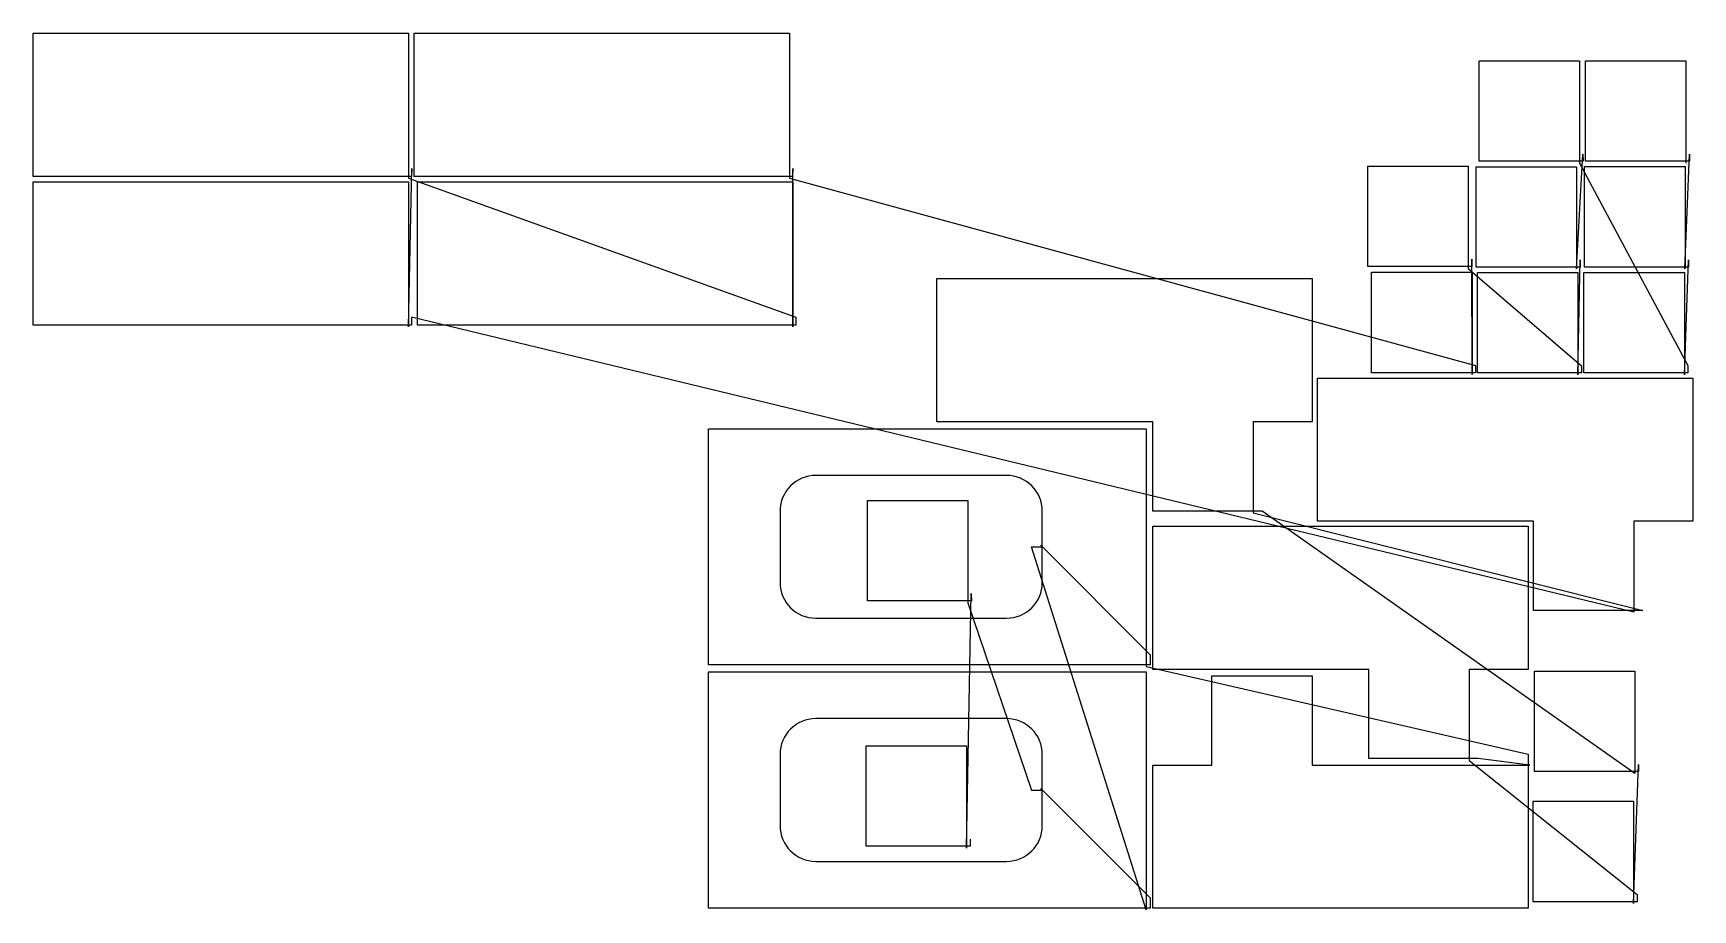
# Model space of a CAD drawing. Header units: metres. Extents: x 15 to 4666, y 10 to 2467.
import ezdxf

# ---------------------------------------------------------------- set-up
doc = ezdxf.new("R2010")
doc.units = ezdxf.units.M

msp = doc.modelspace()

# ---------------------------------------------------------------- linework, layer by layer
at = {"layer": 'TOOL_0'}
for p, q in [((15.468, 2065.426), (15.468, 2466.926)), ((15.468, 2466.926), (1066.968, 2466.926)), ((1066.968, 2466.926), (1066.968, 2065.426)), ((1083.249, 2065.427), (1083.249, 2466.927)), ((1083.249, 2466.927), (2134.749, 2466.927)), ((2134.749, 2466.927), (2134.749, 2065.427)), ((4067.238, 2107.799), (4067.238, 2389.299)), ((4067.238, 2389.299), (4348.738, 2389.299)), ((4348.738, 2389.299), (4348.738, 2107.799)), ((4365.281, 2108.144), (4365.281, 2389.644)), ((4365.281, 2389.644), (4646.781, 2389.644)), ((4646.781, 2389.644), (4646.781, 2108.144)), ((3755.417, 1812.971), (3755.417, 2094.471)), ((3755.417, 2094.471), (4036.917, 2094.471)), ((4036.917, 2094.471), (4036.917, 1812.971)), ((4348.738, 2107.799), (4067.238, 2107.799)), ((4340.405, 1806.043), (4358.431, 2127.953)), ((4348.738, 2107.799), (4348.672, 2102.6)), ((4348.672, 2102.6), (4652.338, 1535.184)), ((4358.487, 2107.826), (4348.738, 2107.799)), ((4358.431, 2127.953), (4358.487, 2107.826)), ((4362.868, 1811.587), (4362.868, 2093.087)), ((4362.868, 2093.087), (4644.368, 2093.087)), ((4646.781, 2108.144), (4365.281, 2108.144)), ((4644.302, 1806.388), (4656.474, 2128.298)), ((4644.368, 2093.087), (4644.368, 1811.587)), ((4646.781, 2108.144), (4646.715, 2102.945)), ((4656.53, 2108.171), (4646.781, 2108.144)), ((4656.474, 2128.298), (4656.53, 2108.171)), ((15.124, 1648.587), (15.124, 2050.087)), ((15.124, 2050.087), (1066.624, 2050.087)), ((1066.968, 2065.426), (15.468, 2065.426)), ((1066.507, 1643.495), (1075.818, 2087.802)), ((1066.624, 2050.087), (1066.624, 1648.587)), ((1066.968, 2065.426), (1066.851, 2060.334)), ((1066.851, 2060.334), (2152.558, 1670.963)), ((1075.68, 2065.246), (1066.968, 2065.426)), ((1075.818, 2087.802), (1075.68, 2065.246)), ((2134.749, 2065.427), (1083.249, 2065.427)), ((1092.208, 1648.588), (1092.208, 2050.088)), ((1092.208, 2050.088), (2143.708, 2050.088)), ((2134.749, 2065.427), (2134.632, 2060.335)), ((2134.632, 2060.335), (4057.292, 1535.531)), ((2143.461, 2065.247), (2134.749, 2065.427)), ((2143.599, 2087.803), (2143.461, 2065.247)), ((2143.591, 1643.496), (2143.599, 2087.803)), ((2143.708, 2050.088), (2143.708, 1648.588)), ((4058.971, 1811.242), (4058.971, 2092.742)), ((4058.971, 2092.742), (4340.471, 2092.742)), ((4340.471, 2092.742), (4340.471, 1811.242)), ((4047.533, 1510.178), (4046.61, 1833.125)), ((4046.61, 1833.125), (4046.666, 1812.998)), ((4344.196, 1509.486), (4350.164, 1831.396)), ((4350.164, 1831.396), (4350.22, 1811.269)), ((4642.58, 1509.831), (4654.061, 1831.741)), ((4654.061, 1831.741), (4654.117, 1811.614)), ((2547.962, 1377.486), (2547.962, 1778.986)), ((2547.962, 1778.986), (3599.462, 1778.986)), ((3599.462, 1778.986), (3599.462, 1377.486)), ((4036.917, 1812.971), (3755.417, 1812.971)), ((3766.099, 1515.377), (3766.099, 1796.877)), ((3766.099, 1796.877), (4047.599, 1796.877)), ((4036.917, 1812.971), (4036.851, 1807.772)), ((4036.851, 1807.772), (4353.954, 1534.839)), ((4046.666, 1812.998), (4036.917, 1812.971)), ((4047.599, 1796.877), (4047.599, 1515.377)), ((4340.471, 1811.242), (4058.971, 1811.242)), ((4062.762, 1514.685), (4062.762, 1796.185)), ((4062.762, 1796.185), (4344.262, 1796.185)), ((4340.471, 1811.242), (4340.405, 1806.043)), ((4350.22, 1811.269), (4340.471, 1811.242)), ((4344.262, 1796.185), (4344.262, 1514.685)), ((4361.146, 1515.03), (4361.146, 1796.53)), ((4361.146, 1796.53), (4642.646, 1796.53)), ((4644.368, 1811.587), (4362.868, 1811.587)), ((4642.646, 1796.53), (4642.646, 1515.03)), ((4644.368, 1811.587), (4644.302, 1806.388)), ((4654.117, 1811.614), (4644.368, 1811.587)), ((1066.624, 1648.587), (15.124, 1648.587)), ((1066.624, 1648.587), (1066.507, 1643.495)), ((1075.336, 1648.407), (1066.624, 1648.587)), ((1075.474, 1670.962), (1075.336, 1648.407)), ((4501.21, 843.902), (1075.474, 1670.962)), ((2143.708, 1648.588), (1092.208, 1648.588)), ((2143.708, 1648.588), (2143.591, 1643.496)), ((2152.42, 1648.408), (2143.708, 1648.588)), ((2152.558, 1670.963), (2152.42, 1648.408)), ((4057.292, 1535.531), (4057.348, 1515.404)), ((4652.338, 1535.184), (4652.395, 1515.057)), ((3614.71, 1098.902), (3614.71, 1500.402)), ((3614.71, 1500.402), (4666.21, 1500.402)), ((4047.599, 1515.377), (3766.099, 1515.377)), ((4047.599, 1515.377), (4047.533, 1510.178)), ((4057.348, 1515.404), (4047.599, 1515.377)), ((4344.262, 1514.685), (4062.762, 1514.685)), ((4344.262, 1514.685), (4344.196, 1509.486)), ((4354.011, 1514.712), (4344.262, 1514.685)), ((4353.954, 1534.839), (4354.011, 1514.712)), ((4642.646, 1515.03), (4361.146, 1515.03)), ((4642.646, 1515.03), (4642.58, 1509.831)), ((4652.395, 1515.057), (4642.646, 1515.03)), ((4666.21, 1500.402), (4666.21, 1098.902)), ((1907.449, 696.66), (1907.449, 1358.16)), ((1907.449, 1358.16), (3133.949, 1358.16)), ((3152.962, 1377.486), (2547.962, 1377.486)), ((3133.949, 1358.16), (3133.949, 696.66)), ((3152.962, 1127.486), (3152.962, 1377.486)), ((3599.462, 1377.486), (3434.462, 1377.486)), ((3434.462, 1377.486), (3434.462, 1127.486)), ((2743.201, 1227.409), (2208.2, 1227.409)), ((2108.2, 1127.409), (2108.2, 927.409)), ((2353.076, 875.944), (2353.076, 1157.444)), ((2353.076, 1157.444), (2634.576, 1157.444)), ((2634.576, 1157.444), (2634.576, 875.944)), ((2843.2, 1027.409), (2843.2, 1127.409)), ((3434.462, 1127.486), (3152.962, 1127.486)), ((3459.462, 1127.486), (3434.462, 1127.486)), ((3434.462, 1127.486), (3434.462, 1122.486)), ((3434.462, 1122.486), (4526.21, 848.902)), ((4504.073, 392.038), (3459.462, 1127.486)), ((3153.004, 683.791), (3153.004, 1085.291)), ((3153.004, 1085.291), (4204.504, 1085.291)), ((4219.71, 1098.902), (3614.71, 1098.902)), ((4204.504, 1085.291), (4204.504, 683.791)), ((4219.71, 848.902), (4219.71, 1098.902)), ((4666.21, 1098.902), (4501.21, 1098.902)), ((4501.21, 1098.902), (4501.21, 848.902)), ((3133.95, 10.025), (2813.2, 1027.409)), ((2813.2, 1027.409), (2843.2, 1027.409)), ((2843.2, 1027.409), (2838.957, 1031.652)), ((2838.957, 1031.652), (3145.006, 724.842)), ((2843.2, 927.408), (2843.2, 1027.409)), ((2631.066, 182.926), (2644.269, 896.098)), ((2644.269, 896.098), (2644.325, 875.971)), ((2634.576, 875.944), (2353.076, 875.944)), ((2634.576, 875.944), (2634.51, 870.745)), ((2634.51, 870.745), (2813.201, 345.812)), ((2644.325, 875.971), (2634.576, 875.944)), ((4501.21, 848.902), (4219.71, 848.902)), ((4526.21, 848.902), (4501.21, 848.902)), ((4501.21, 848.902), (4501.21, 843.902)), ((2208.2, 827.409), (2743.2, 827.409)), ((3145.006, 724.842), (3145.103, 696.615)), ((3133.949, 696.66), (1907.449, 696.66)), ((1907.45, 15.062), (1907.45, 676.562)), ((1907.45, 676.562), (3133.95, 676.562)), ((3145.103, 696.615), (3133.949, 696.66)), ((3133.949, 696.66), (3133.949, 691.623)), ((3133.949, 691.623), (4204.505, 446.33)), ((3133.95, 676.562), (3133.95, 15.062)), ((3758.004, 683.791), (3153.004, 683.791)), ((3318.005, 415.687), (3318.005, 665.687)), ((3318.005, 665.687), (3599.505, 665.687)), ((3599.505, 665.687), (3599.505, 415.687)), ((3758.004, 433.791), (3758.004, 683.791)), ((4204.504, 683.791), (4039.504, 683.791)), ((4039.504, 683.791), (4039.504, 433.791)), ((4222.639, 397.237), (4222.639, 678.737)), ((4222.639, 678.737), (4504.139, 678.737)), ((4504.139, 678.737), (4504.139, 397.237)), ((2743.202, 545.812), (2208.201, 545.812)), ((2349.632, 188.125), (2349.632, 469.625)), ((2349.632, 469.625), (2631.132, 469.625)), ((2631.132, 469.625), (2631.132, 188.125)), ((2108.201, 445.812), (2108.201, 245.812)), ((2843.201, 345.812), (2843.201, 445.812)), ((4039.504, 433.791), (3758.004, 433.791)), ((4064.504, 433.791), (4039.504, 433.791)), ((4039.504, 433.791), (4039.504, 428.791)), ((4039.504, 428.791), (4510.041, 52.743)), ((4209.64, 415.687), (4064.504, 433.791)), ((4204.505, 446.33), (4204.505, 415.687)), ((3153.005, 14.187), (3153.005, 415.687)), ((3153.005, 415.687), (3318.005, 415.687)), ((3599.505, 415.687), (4204.505, 415.687)), ((4204.505, 415.687), (4204.505, 14.187)), ((4204.505, 415.687), (4209.64, 415.687)), ((4504.139, 397.237), (4222.639, 397.237)), ((4500.283, 27.39), (4513.832, 417.391)), ((4504.139, 397.237), (4504.073, 392.038)), ((4513.888, 397.264), (4504.139, 397.237)), ((4513.832, 417.391), (4513.888, 397.264)), ((2813.201, 345.812), (2843.201, 345.812)), ((2843.201, 345.812), (2838.958, 350.055)), ((2838.958, 350.055), (3145.007, 43.245)), ((2843.201, 245.811), (2843.201, 345.812)), ((4218.849, 32.589), (4218.849, 314.089)), ((4218.849, 314.089), (4500.349, 314.089)), ((4500.349, 314.089), (4500.349, 32.589)), ((2631.132, 188.125), (2349.632, 188.125)), ((2631.132, 188.125), (2631.066, 182.926)), ((2640.881, 188.152), (2631.132, 188.125)), ((2640.825, 208.279), (2640.881, 188.152)), ((2208.201, 145.812), (2743.201, 145.812)), ((4510.041, 52.743), (4510.098, 32.616)), ((3133.95, 15.062), (1907.45, 15.062)), ((3145.104, 15.017), (3133.95, 15.062)), ((3133.95, 15.062), (3133.95, 10.025)), ((3145.007, 43.245), (3145.104, 15.017)), ((4204.505, 14.187), (3153.005, 14.187)), ((4500.349, 32.589), (4218.849, 32.589)), ((4500.349, 32.589), (4500.283, 27.39)), ((4510.098, 32.616), (4500.349, 32.589))]:
    msp.add_line(p, q, dxfattribs=at)
for centre, start, end in [((2208.2, 1127.409), 90, 180), ((2743.2, 1127.409), 0, 89.999427), ((2208.2, 927.409), 180, 270), ((2743.2, 927.409), 270, 359.999427), ((2208.201, 445.812), 90, 180), ((2743.201, 445.812), 0, 89.999427), ((2208.201, 245.812), 180, 270), ((2743.201, 245.812), 270, 359.999427)]:
    msp.add_arc(centre, 100, start, end, dxfattribs=at)

doc.saveas('drawing.dxf')
